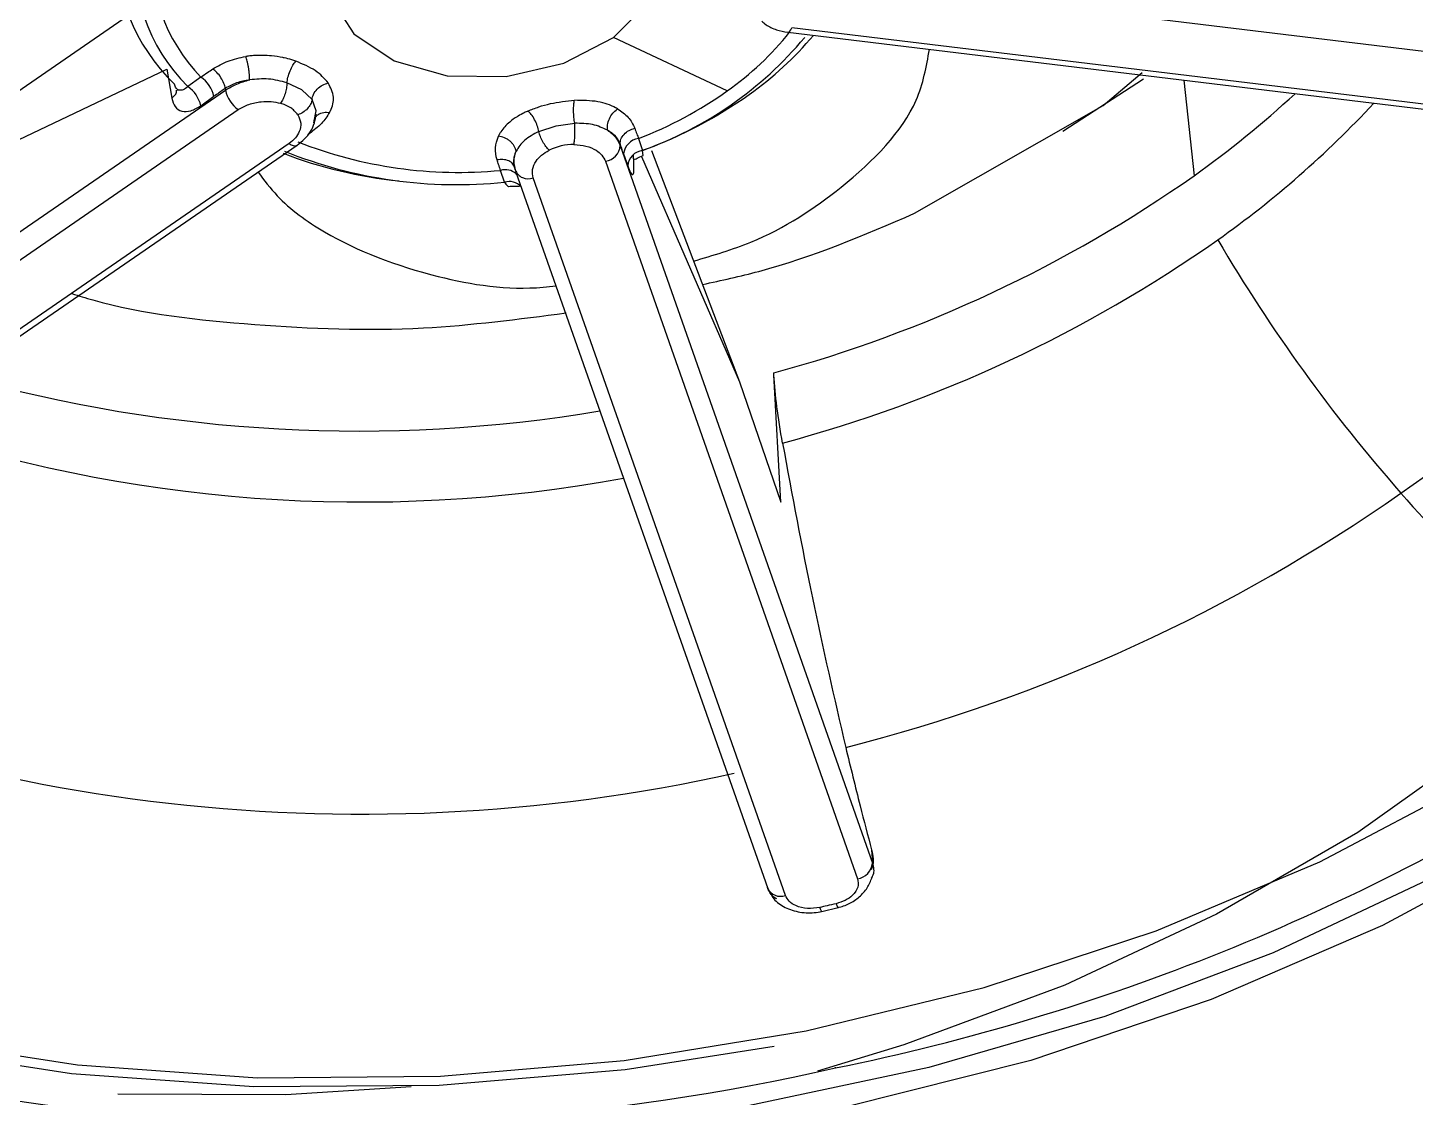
# Model space of a CAD drawing. Extents: x 400 to 501, y 484 to 634.
# Drawn here: x 471.054 to 472.023, y 580.699 to 581.445 of the extents above; entities that cross this region are included whole.
import ezdxf

# ---------------------------------------------------------------- set-up
doc = ezdxf.new("R2010")
doc.units = 0
doc.header["$MEASUREMENT"] = 0
doc.layers.add('DIM', color=3, linetype='Continuous')
doc.layers.add('GEOMETRY', color=3, linetype='Continuous', lineweight=25)

# ---------------------------------------------------------------- blocks, each defined once
blk = doc.blocks.new('2026 GRANDEE')
at = {"layer": 'GEOMETRY'}
for p, q in [((21.17766, -15.35963), (21.92146, -15.44963)), ((21.11758, -15.43897), (21.03822, -15.40169)), ((21.15978, -15.39809), (21.90394, -15.48813)), ((21.91112, -15.4855), (21.16262, -15.39493)), ((20.72621, -15.42378), (20.72967, -15.44416)), ((20.75011, -15.42934), (20.74095, -15.43593)), ((21.35188, -15.46718), (21.40817, -15.43049)), ((21.3801, -15.44913), (21.4073, -15.42614)), ((20.7671, -15.43728), (20.76731, -15.43848)), ((20.82054, -15.43836), (20.81013, -15.43335)), ((20.82054, -15.43836), (20.82767, -15.44508)), ((21.43623, -15.43154), (21.44346, -15.49819)), ((20.75005, -15.44937), (20.75921, -15.44279)), ((20.83061, -15.45297), (20.82766, -15.44509)), ((21.24831, -15.52443), (21.3801, -15.44912)), ((20.82889, -15.46126), (20.83061, -15.45297)), ((20.82585, -15.46882), (20.82481, -15.46955)), ((20.98592, -15.46735), (20.998, -15.4633)), ((20.998, -15.4633), (21.01104, -15.46157)), ((21.04278, -15.47603), (21.04285, -15.47721)), ((21.04285, -15.47721), (21.21887, -15.97791)), ((21.05558, -15.47228), (21.05842, -15.48054)), ((20.96765, -15.48977), (20.96845, -15.48889)), ((21.03254, -15.48812), (21.20856, -15.98881)), ((21.04521, -15.48299), (21.04804, -15.49125)), ((21.05235, -15.48951), (21.05201, -15.48394)), ((21.05773, -15.48468), (21.12605, -15.642)), ((21.06475, -15.48058), (21.12605, -15.642)), ((20.96211, -15.50272), (20.95924, -15.49446)), ((20.9693, -15.49295), (20.96953, -15.49409)), ((20.96976, -15.49492), (21.14578, -15.99562)), ((21.15811, -16.00043), (20.9821, -15.49973)), ((21.12605, -15.642), (21.15487, -15.72604)), ((21.15006, -15.63724), (21.14998, -15.6358)), ((21.15487, -15.72604), (21.15006, -15.63724)), ((21.21832, -15.96871), (21.21887, -15.97791)), ((21.21869, -15.98827), (21.21863, -15.98738)), ((21.18358, -16.01161), (21.19509, -16.00896)), ((21.19312, -16.12084), (21.19306, -16.12038))]:
    blk.add_line(p, q, dxfattribs=at)
at = {"layer": 'GEOMETRY', "color": 4}
for p, q in [((20.46337, -15.54883), (20.69952, -15.38609)), ((20.46337, -15.54883), (20.72621, -15.42378)), ((20.19286, -15.83371), (20.76731, -15.43848)), ((20.20174, -15.84731), (20.77619, -15.45209)), ((20.81159, -15.47577), (20.23715, -15.871)), ((20.24294, -15.87204), (20.81739, -15.47681))]:
    blk.add_line(p, q, dxfattribs=at)
at = {"layer": 'GEOMETRY', "color": 4, "flags": 128}
blk.add_lwpolyline([(22.12201, -15.10006), (22.14103, -15.18681), (22.14617, -15.27542), (22.13735, -15.36486), (22.1147, -15.45408), (22.07846, -15.54204), (22.02907, -15.62769), (21.96711, -15.71004), (21.8933, -15.78813), (21.8085, -15.86103), (21.71372, -15.92789), (21.61006, -15.98794), (21.49874, -16.04045), (21.38106, -16.08483), (21.2584, -16.12054), (21.13221, -16.14717)], dxfattribs=at)
at = {"layer": 'GEOMETRY', "flags": 128}
for points in [[(22.1365, -15.10111), (22.15618, -15.19207), (22.16078, -15.28502), (22.15024, -15.37879), (22.12469, -15.47219), (22.08447, -15.56406), (22.03006, -15.65324), (21.96216, -15.7386), (21.88162, -15.81908), (21.78946, -15.89365), (21.68682, -15.9614), (21.57501, -16.02145), (21.45543, -16.07306), (21.32958, -16.11557), (21.19905, -16.14846)], [(21.92143, -15.16901), (21.94411, -15.25058), (21.95318, -15.33432), (21.94852, -15.41918), (21.9302, -15.5041), (21.89845, -15.588), (21.85365, -15.66983), (21.79639, -15.74857), (21.72737, -15.82322), (21.64747, -15.89284), (21.55769, -15.95656), (21.45916, -16.01357), (21.35312, -16.06317), (21.2409, -16.10472), (21.1805, -16.12299)], [(21.03822, -15.40169), (21.06308, -15.37707), (21.07511, -15.34884), (21.07286, -15.3204), (21.05659, -15.29519), (21.02828, -15.27625), (20.99133, -15.26587), (20.9502, -15.26528), (20.90985, -15.27457), (20.87516, -15.29262)], [(20.87516, -15.29262), (20.8503, -15.31724), (20.83826, -15.34548), (20.84052, -15.37391), (20.85678, -15.39912), (20.8851, -15.41806), (20.92205, -15.42845), (20.96318, -15.42903), (21.00352, -15.41974), (21.03822, -15.40169)], [(21.15978, -15.39809), (21.15988, -15.3981), (21.16055, -15.3979), (21.16125, -15.39729), (21.16195, -15.39629), (21.16262, -15.39493)], [(20.81159, -15.47577), (20.81309, -15.47663), (20.8145, -15.47714), (20.81578, -15.4773), (20.81687, -15.47709), (20.81739, -15.47681)], [(20.97067, -15.4975), (20.97029, -15.49702), (20.97012, -15.49684)], [(20.12027, -15.93214), (20.21303, -15.98691), (20.31511, -16.03348), (20.42524, -16.07125), (20.54204, -16.09976), (20.66403, -16.11863), (20.78967, -16.12764), (20.9174, -16.12668), (21.04559, -16.11574), (21.17265, -16.09498), (21.29697, -16.06465), (21.41699, -16.02513), (21.5312, -15.97692), (21.63816, -15.92063), (21.73654, -15.85697)], [(20.10913, -15.93589), (20.20307, -15.99136), (20.30645, -16.03852), (20.41799, -16.07678), (20.53627, -16.10565), (20.65981, -16.12476), (20.78706, -16.13389), (20.91641, -16.13291), (21.04624, -16.12183), (21.15041, -16.1056)], [(20.69209, -16.13896), (20.80938, -16.13935), (20.89689, -16.1337)]]:
    blk.add_lwpolyline(points, dxfattribs=at)
at = {"layer": 'GEOMETRY'}
for centre, radius, start, end in [((20.82342, -15.33818), 0.13285, 177.05241, 226.28444), ((20.8295, -15.34632), 0.12598, 172.74783, 225.33992), ((20.83538, -15.34551), 0.11958, 173.57177, 224.51598), ((20.96996, -15.23268), 0.26317, 289.64004, 320.02471), ((20.99453, -15.2644), 0.21358, 305.17809, 321.24047), ((20.99685, -15.24845), 0.23613, 305.18435, 319.99269), ((20.73698, -15.44804), 0.02284, 13.27597, 54.90484), ((20.72781, -15.45462), 0.02284, 13.27597, 54.90484), ((20.78897, -15.43405), 0.02211, 191.56763, 234.67328), ((20.95229, -15.20559), 0.28599, 291.17278, 305.30837), ((20.94961, -15.18226), 0.31745, 290.1777, 305.26799), ((21.02078, -14.90594), 0.72762, 305.51466, 312.6688), ((21.04569, -14.95971), 0.71544, 305.38785, 317.00445), ((20.93009, -15.18847), 0.30738, 248.55824, 275.44182), ((21.01, -15.51372), 0.0373, 89.19134, 116.64415), ((21.03088, -15.47623), 0.01201, 277.94712, 355.30097), ((21.05716, -15.48419), 0.01202, 97.5675, 174.23994), ((21.15118, -15.08581), 0.76975, 304.56575, 329.43459), ((20.92026, -15.18883), 0.31459, 248.99258, 264.16688), ((20.92895, -15.1815), 0.32293, 248.10648, 275.89358), ((21.06, -15.49246), 0.01202, 97.56737, 174.24011), ((20.96256, -15.50537), 0.01141, 48.44629, 106.92392), ((20.97863, -15.49065), 0.00973, 200.75582, 290.88585), ((20.90337, -14.72807), 0.94063, 285.19916, 305.04259), ((20.96542, -15.51323), 0.01102, 42.03182, 107.49838), ((20.90689, -14.754), 0.96355, 284.99184, 305.03255), ((22.4544, -14.95791), 1.15374, 210.47076, 221.31958), ((20.85992, -14.65521), 1.02117, 254.26307, 279.50879), ((20.91039, -14.75189), 1.18137, 284.20383, 304.99405), ((22.28309, -15.11611), 0.92065, 220.96462, 233.58254), ((20.86241, -14.75028), 1.19346, 243.22305, 282.57751), ((20.88509, -14.60313), 1.54866, 281.47262, 302.37574), ((21.2069, -15.97692), 0.01201, 277.94712, 355.30086), ((21.15466, -15.99107), 0.00998, 207.11365, 290.24072), ((20.84589, -14.59719), 1.56271, 247.61113, 282.83781)]:
    blk.add_arc(centre, radius, start, end, dxfattribs=at)
at = {"layer": 'GEOMETRY', "color": 4}
blk.add_arc((20.86262, -14.71172), 1.01417, 251.12935, 280.36809, dxfattribs=at)
at = {"layer": 'GEOMETRY', "ltscale": 16}
for points, knots in [([(17.19603, -17.37105), (17.1492, -17.34112), (17.05542, -17.2812), (16.92705, -17.18856), (16.81251, -17.0901), (16.71636, -16.98414), (16.64134, -16.8706), (16.58849, -16.75076), (16.55664, -16.62659), (16.54209, -16.48596), (16.54902, -16.33004), (16.57975, -16.16066), (16.63812, -15.96492), (16.73185, -15.74508), (16.88039, -15.47787), (17.07654, -15.19415), (17.32547, -14.89692), (17.60738, -14.61061), (17.91926, -14.33423), (18.25552, -14.0669), (18.66932, -13.76417), (19.16522, -13.42892), (19.74567, -13.06618), (20.34438, -12.71972), (20.95799, -12.38601), (21.5843, -12.06352), (22.2218, -11.75106), (22.86772, -11.44729), (23.3048, -11.25173), (23.52307, -11.15407)], [0, 0, 0, 0, 0.015124, 0.030282, 0.045508, 0.060821, 0.076186, 0.091589, 0.107048, 0.122539, 0.143196, 0.163867, 0.18457, 0.215706, 0.246892, 0.288529, 0.330189, 0.37188, 0.413634, 0.455445, 0.497285, 0.56014, 0.623043, 0.685975, 0.74879, 0.811636, 0.874521, 0.937336, 1, 1, 1, 1]), ([(23.24398, -11.79581), (23.03832, -11.88011), (22.62676, -12.04881), (22.03246, -12.33039), (21.46295, -12.63768), (20.92193, -12.96988), (20.40321, -13.31899), (19.9453, -13.65073), (19.54756, -13.96315), (19.20832, -14.25412), (18.89397, -14.55698), (18.64451, -14.83862), (18.4558, -15.09446), (18.31908, -15.31974), (18.23251, -15.51279), (18.19012, -15.6695), (18.17658, -15.78733), (18.1867, -15.89385), (18.21799, -15.98649), (18.26443, -16.0643), (18.32682, -16.13544), (18.37968, -16.17631), (18.40605, -16.19671)], [0, 0, 0, 0, 0.083695, 0.167491, 0.251186, 0.335009, 0.418849, 0.502597, 0.565308, 0.627921, 0.690404, 0.752843, 0.794402, 0.835856, 0.877165, 0.897814, 0.918431, 0.938954, 0.954309, 0.969614, 0.984839, 1, 1, 1, 1]), ([(24.17313, -13.81116), (24.16894, -13.92131), (24.16056, -14.14163), (24.12114, -14.47308), (24.05701, -14.8045), (23.97072, -15.09803), (23.86696, -15.35222), (23.75324, -15.56646), (23.61954, -15.75623), (23.46867, -15.91841), (23.30808, -16.05246), (23.12353, -16.17081), (22.89657, -16.28246), (22.62723, -16.38018), (22.32073, -16.4605), (21.95596, -16.53037), (21.53382, -16.58353), (21.05755, -16.61689), (20.58213, -16.62732), (20.11123, -16.60995), (19.64874, -16.56265), (19.35184, -16.50641), (19.20347, -16.47831)], [0, 0, 0, 0, 0.0625252, 0.1250662, 0.1875826, 0.250195, 0.2919799, 0.3338211, 0.3756794, 0.4070421, 0.4383328, 0.4696147, 0.5009246, 0.5426526, 0.58425, 0.6258279, 0.6881761, 0.7505611, 0.8130047, 0.8754033, 0.9377323, 1, 1, 1, 1]), ([(18.03428, -17.79484), (18.22951, -17.83036), (18.6202, -17.90144), (19.21615, -17.96449), (19.81851, -17.99626), (20.35927, -17.99519), (20.83535, -17.97496), (21.24508, -17.945), (21.65626, -17.90304), (22.0685, -17.84898), (22.48125, -17.78092), (22.85803, -17.70081), (23.19519, -17.60693), (23.49047, -17.50268), (23.77331, -17.37756), (24.04005, -17.23345), (24.2881, -17.07402), (24.51522, -16.90259), (24.71937, -16.72122), (24.91921, -16.51048), (25.10494, -16.26911), (25.2689, -15.99796), (25.40039, -15.7217), (25.50416, -15.44175), (25.5857, -15.15891), (25.62197, -14.96771), (25.64009, -14.87214)], [0, 0, 0, 0, 0.062267, 0.124605, 0.187008, 0.24945, 0.291048, 0.332625, 0.374198, 0.415776, 0.457378, 0.499121, 0.530444, 0.561737, 0.593031, 0.62439, 0.655783, 0.68718, 0.718531, 0.749858, 0.791595, 0.833291, 0.874955, 0.916638, 0.95833, 1, 1, 1, 1])]:
    blk.add_open_spline(points, degree=3, knots=knots, dxfattribs=at)
at = {"layer": 'GEOMETRY'}
for points, knots in [([(21.14161, -15.39033), (21.14258, -15.39118), (21.14548, -15.3937), (21.15176, -15.39658), (21.15715, -15.39759), (21.15982, -15.39809)], [0, 0, 0, 0, 0.203819, 0.605375, 1, 1, 1, 1]), ([(21.09408, -15.5578), (21.1077, -15.55376), (21.14683, -15.54214), (21.20343, -15.50442), (21.25036, -15.45684), (21.25656, -15.42204), (21.2587, -15.41006)], [0, 0, 0, 0, 0.157386, 0.451885, 0.811223, 1, 1, 1, 1]), ([(20.75836, -15.42367), (20.76183, -15.42167), (20.76876, -15.41766), (20.77723, -15.41589), (20.78146, -15.41501)], [0, 0, 0, 0, 0.500266, 1, 1, 1, 1]), ([(20.8163, -15.41825), (20.81536, -15.41794), (20.81271, -15.41706), (20.80966, -15.41627), (20.805, -15.41527), (20.79794, -15.41418), (20.78978, -15.41405), (20.78406, -15.41463), (20.78228, -15.41488), (20.78168, -15.41498), (20.78146, -15.41501)], [0, 0, 0, 0, 0.0868346, 0.2454053, 0.2711256, 0.4933178, 0.8463077, 0.9486484, 0.9807492, 1, 1, 1, 1]), ([(20.78414, -15.4313), (20.78411, -15.43006), (20.78407, -15.42816), (20.78374, -15.42516), (20.78339, -15.42278), (20.78296, -15.42046), (20.78233, -15.41765), (20.78181, -15.41605), (20.78146, -15.41501)], [0, 0, 0, 0, 0.2396939, 0.3685128, 0.4999999, 0.6314869, 0.7603059, 1, 1, 1, 1]), ([(20.81012, -15.43335), (20.81031, -15.43208), (20.81071, -15.42944), (20.81223, -15.42497), (20.81421, -15.42088), (20.81562, -15.4191), (20.8163, -15.41825)], [0, 0, 0, 0, 0.240558, 0.5000615, 0.7595308, 1, 1, 1, 1]), ([(20.83897, -15.43342), (20.83632, -15.4304), (20.83101, -15.42435), (20.8212, -15.42028), (20.8163, -15.41825)], [0, 0, 0, 0, 0.4994343, 1, 1, 1, 1]), ([(20.75011, -15.42934), (20.75165, -15.42827), (20.75439, -15.42634), (20.75715, -15.42449), (20.75836, -15.42367)], [0, 0, 0, 0, 0.56002, 1, 1, 1, 1]), ([(20.7671, -15.43728), (20.76685, -15.43613), (20.76632, -15.43372), (20.76419, -15.42971), (20.76139, -15.42605), (20.75934, -15.42444), (20.75836, -15.42367)], [0, 0, 0, 0, 0.2408679, 0.5, 0.7591321, 1, 1, 1, 1]), ([(20.81012, -15.43335), (20.80591, -15.43221), (20.79754, -15.42993), (20.7886, -15.43087), (20.78416, -15.43133)], [0, 0, 0, 0, 0.502636, 1, 1, 1, 1]), ([(20.72967, -15.44416), (20.73051, -15.44341), (20.73221, -15.44189), (20.73323, -15.43985), (20.73315, -15.43879), (20.73313, -15.4386)], [0, 0, 0, 0, 0.450077, 0.903088, 1, 1, 1, 1]), ([(20.74095, -15.43593), (20.7399, -15.43682), (20.73835, -15.43813), (20.73628, -15.43864), (20.7349, -15.43857), (20.73371, -15.43804), (20.73275, -15.43711), (20.73201, -15.43584), (20.73174, -15.43474), (20.73161, -15.4342)], [0, 0, 0, 0, 0.270234, 0.399657, 0.525307, 0.647625, 0.767124, 0.884374, 1, 1, 1, 1]), ([(20.734, -15.43807), (20.73401, -15.43841), (20.73403, -15.43877), (20.73387, -15.43861), (20.73386, -15.4386)], [0, 0, 0, 0, 0.944694, 1, 1, 1, 1]), ([(20.7671, -15.43728), (20.76562, -15.43829), (20.76299, -15.44009), (20.76037, -15.44197), (20.75921, -15.44279)], [0, 0, 0, 0, 0.559996, 1, 1, 1, 1]), ([(20.78414, -15.4313), (20.781, -15.43185), (20.77474, -15.43295), (20.76964, -15.43584), (20.7671, -15.43728)], [0, 0, 0, 0, 0.502456, 1, 1, 1, 1]), ([(20.76731, -15.43848), (20.76983, -15.43694), (20.77486, -15.43385), (20.78105, -15.43215), (20.78414, -15.4313)], [0, 0, 0, 0, 0.499837, 1, 1, 1, 1]), ([(20.81013, -15.43335), (20.81005, -15.43456), (20.8099, -15.43697), (20.8089, -15.44099), (20.80747, -15.44479), (20.80627, -15.44669), (20.80567, -15.44765)], [0, 0, 0, 0, 0.25, 0.5, 0.75, 1, 1, 1, 1]), ([(20.82767, -15.44508), (20.82792, -15.44385), (20.82844, -15.44129), (20.83113, -15.43761), (20.83484, -15.43469), (20.83763, -15.43383), (20.83897, -15.43342)], [0, 0, 0, 0, 0.240495, 0.499938, 0.759416, 1, 1, 1, 1]), ([(20.83987, -15.45408), (20.84008, -15.45369), (20.84194, -15.45014), (20.84373, -15.44298), (20.84061, -15.4367), (20.83897, -15.43342)], [0, 0, 0, 0, 0.056946, 0.50718, 1, 1, 1, 1]), ([(20.72967, -15.44416), (20.73031, -15.4463), (20.7316, -15.45057), (20.7366, -15.45355), (20.74305, -15.4535), (20.7477, -15.45076), (20.75005, -15.44937)], [0, 0, 0, 0, 0.2484262, 0.4961656, 0.7459269, 1, 1, 1, 1]), ([(20.77619, -15.45209), (20.77856, -15.45074), (20.7833, -15.44805), (20.79152, -15.44634), (20.7992, -15.44618), (20.80351, -15.44716), (20.80567, -15.44765)], [0, 0, 0, 0, 0.279392, 0.559573, 0.778985, 1, 1, 1, 1]), ([(20.81285, -15.45088), (20.81165, -15.45016), (20.80948, -15.44886), (20.80685, -15.44802), (20.80567, -15.44765)], [0, 0, 0, 0, 0.5547628, 1, 1, 1, 1]), ([(20.82767, -15.44508), (20.82741, -15.44617), (20.82688, -15.44833), (20.82456, -15.45147), (20.82144, -15.45414), (20.81897, -15.45519), (20.81773, -15.45571)], [0, 0, 0, 0, 0.25, 0.5, 0.75, 1, 1, 1, 1]), ([(20.97841, -15.45306), (20.98089, -15.45205), (20.98582, -15.45004), (20.99674, -15.44699), (21.00522, -15.44614), (21.01087, -15.44558)], [0, 0, 0, 0, 0.252181, 0.501741, 1, 1, 1, 1]), ([(21.01104, -15.46157), (21.01084, -15.46025), (21.01042, -15.45749), (21.0102, -15.45278), (21.01033, -15.44844), (21.0107, -15.44651), (21.01087, -15.44558)], [0, 0, 0, 0, 0.240495, 0.499939, 0.759416, 1, 1, 1, 1]), ([(21.04098, -15.45149), (21.04054, -15.45123), (21.03659, -15.44898), (21.02723, -15.44576), (21.01649, -15.44564), (21.01087, -15.44558)], [0, 0, 0, 0, 0.0574324, 0.5071644, 1, 1, 1, 1]), ([(20.81773, -15.45571), (20.81862, -15.45758), (20.82041, -15.46131), (20.8193, -15.46701), (20.81632, -15.47197), (20.81317, -15.4745), (20.81159, -15.47577)], [0, 0, 0, 0, 0.279775, 0.557669, 0.777003, 1, 1, 1, 1]), ([(20.81773, -15.45571), (20.81699, -15.45471), (20.81568, -15.45294), (20.81371, -15.45151), (20.81285, -15.45088)], [0, 0, 0, 0, 0.564334, 1, 1, 1, 1]), ([(20.81718, -15.47694), (20.81902, -15.47554), (20.82273, -15.47273), (20.82681, -15.46733), (20.82966, -15.4614), (20.83024, -15.45728), (20.83053, -15.45522)], [0, 0, 0, 0, 0.245914, 0.495132, 0.746981, 1, 1, 1, 1]), ([(20.83987, -15.45408), (20.83821, -15.45668), (20.83488, -15.46189), (20.82886, -15.46651), (20.82585, -15.46882)], [0, 0, 0, 0, 0.499734, 1, 1, 1, 1]), ([(20.82895, -15.46127), (20.82908, -15.46014), (20.82928, -15.4584), (20.83062, -15.45652), (20.83203, -15.45531), (20.83377, -15.45445), (20.83633, -15.45377), (20.83848, -15.45396), (20.83987, -15.45408)], [0, 0, 0, 0, 0.239694, 0.3685129, 0.4999999, 0.631487, 0.7603059, 1, 1, 1, 1]), ([(20.97841, -15.45306), (20.97756, -15.45345), (20.97516, -15.45455), (20.97269, -15.4559), (20.96921, -15.45802), (20.96452, -15.46139), (20.96053, -15.46573), (20.95854, -15.46908), (20.95799, -15.47015), (20.95782, -15.47052), (20.95776, -15.47065)], [0, 0, 0, 0, 0.0868743, 0.2454144, 0.2715165, 0.4933363, 0.8464113, 0.9487222, 0.9807914, 1, 1, 1, 1]), ([(20.98593, -15.46736), (20.98565, -15.46605), (20.98506, -15.46333), (20.98316, -15.459), (20.9808, -15.45523), (20.97919, -15.45376), (20.97841, -15.45306)], [0, 0, 0, 0, 0.240564, 0.500068, 0.759534, 1, 1, 1, 1]), ([(21.03395, -15.46641), (21.03388, -15.46519), (21.03372, -15.46267), (21.03509, -15.45837), (21.0375, -15.45437), (21.03964, -15.45257), (21.04067, -15.4517)], [0, 0, 0, 0, 0.2394331, 0.4981191, 0.7578512, 1, 1, 1, 1]), ([(21.04067, -15.4517), (21.04073, -15.45166), (21.04083, -15.45159), (21.04094, -15.45152), (21.04098, -15.45149)], [0, 0, 0, 0, 0.561783, 1, 1, 1, 1]), ([(21.04098, -15.45149), (21.04367, -15.45334), (21.04905, -15.45705), (21.05167, -15.4624), (21.05298, -15.46508)], [0, 0, 0, 0, 0.499734, 1, 1, 1, 1]), ([(20.98593, -15.46736), (20.98236, -15.46925), (20.97525, -15.47302), (20.97185, -15.47842), (20.97017, -15.48111)], [0, 0, 0, 0, 0.502635, 1, 1, 1, 1]), ([(21.01052, -15.47643), (21.01068, -15.47541), (21.011, -15.47339), (21.01124, -15.46942), (21.01128, -15.46526), (21.01112, -15.4628), (21.01104, -15.46157)], [0, 0, 0, 0, 0.25, 0.5, 0.75, 1, 1, 1, 1]), ([(21.03391, -15.46643), (21.03064, -15.46488), (21.02407, -15.46178), (21.0154, -15.46164), (21.01104, -15.46158)], [0, 0, 0, 0, 0.497946, 1, 1, 1, 1]), ([(21.03395, -15.46641), (21.03598, -15.46798), (21.04002, -15.47111), (21.04191, -15.47518), (21.04285, -15.47721)], [0, 0, 0, 0, 0.500163, 1, 1, 1, 1]), ([(21.04278, -15.47603), (21.04184, -15.4741), (21.03995, -15.47022), (21.03596, -15.46768), (21.03395, -15.46641)], [0, 0, 0, 0, 0.497544, 1, 1, 1, 1]), ([(21.04278, -15.47603), (21.04285, -15.47492), (21.04301, -15.47261), (21.04528, -15.46921), (21.04876, -15.46644), (21.05161, -15.46552), (21.05298, -15.46508)], [0, 0, 0, 0, 0.240868, 0.5, 0.759132, 1, 1, 1, 1]), ([(21.05298, -15.46508), (21.05346, -15.4664), (21.05433, -15.46877), (21.0552, -15.4712), (21.05558, -15.47228)], [0, 0, 0, 0, 0.559971, 1, 1, 1, 1]), ([(20.9568, -15.48722), (20.95615, -15.4844), (20.95484, -15.47875), (20.95678, -15.47335), (20.95776, -15.47065)], [0, 0, 0, 0, 0.500266, 1, 1, 1, 1]), ([(20.97012, -15.48111), (20.9698, -15.47992), (20.96932, -15.47808), (20.96765, -15.47578), (20.96602, -15.47414), (20.96408, -15.47276), (20.96135, -15.47134), (20.95917, -15.47092), (20.95776, -15.47065)], [0, 0, 0, 0, 0.239694, 0.368513, 0.5, 0.631487, 0.760306, 1, 1, 1, 1]), ([(21.01052, -15.47643), (21.01341, -15.47664), (21.01917, -15.47708), (21.02579, -15.48002), (21.0304, -15.48378), (21.03182, -15.48666), (21.03254, -15.48812)], [0, 0, 0, 0, 0.279335, 0.557392, 0.776893, 1, 1, 1, 1]), ([(21.04521, -15.48299), (21.04475, -15.48167), (21.04394, -15.47931), (21.04313, -15.47703), (21.04278, -15.47603)], [0, 0, 0, 0, 0.559996, 1, 1, 1, 1]), ([(20.9693, -15.49295), (20.96893, -15.49194), (20.96817, -15.48984), (20.96513, -15.48767), (20.96112, -15.48662), (20.95821, -15.48703), (20.9568, -15.48722)], [0, 0, 0, 0, 0.2408679, 0.5, 0.7591321, 1, 1, 1, 1]), ([(20.95924, -15.49446), (20.95878, -15.49309), (20.95796, -15.49065), (20.95715, -15.48827), (20.9568, -15.48722)], [0, 0, 0, 0, 0.56002, 1, 1, 1, 1]), ([(20.97012, -15.48111), (20.96935, -15.48302), (20.96783, -15.48683), (20.96881, -15.49091), (20.9693, -15.49295)], [0, 0, 0, 0, 0.502456, 1, 1, 1, 1]), ([(20.96953, -15.49409), (20.96902, -15.49196), (20.968, -15.4877), (20.96941, -15.4833), (20.97012, -15.48111)], [0, 0, 0, 0, 0.499837, 1, 1, 1, 1]), ([(20.9821, -15.49973), (20.98174, -15.49779), (20.98101, -15.49388), (20.98351, -15.48831), (20.98769, -15.48367), (20.99139, -15.48149), (20.99324, -15.4804)], [0, 0, 0, 0, 0.279495, 0.559752, 0.779301, 1, 1, 1, 1]), ([(21.05279, -15.48642), (21.05292, -15.4865), (21.05331, -15.48671), (21.05498, -15.48572), (21.05735, -15.48467), (21.05888, -15.48399)], [0, 0, 0, 0, 0.147555, 0.44952, 1, 1, 1, 1]), ([(21.05891, -15.48401), (21.05888, -15.484), (21.0588, -15.48397), (21.05861, -15.48313), (21.05849, -15.48159), (21.05842, -15.48054)], [0, 0, 0, 0, 0.226073, 0.4767, 1, 1, 1, 1]), ([(20.79, -15.49565), (20.79422, -15.5013), (20.80605, -15.5171), (20.84503, -15.54539), (20.90765, -15.56921), (20.9669, -15.57877), (20.99498, -15.57532), (20.9979, -15.57496)], [0, 0, 0, 0, 0.1102487, 0.308953, 0.6755106, 0.9662496, 1, 1, 1, 1]), ([(21.04804, -15.49125), (21.04874, -15.49307), (21.05012, -15.49667), (21.05166, -15.49782), (21.05254, -15.49566), (21.05241, -15.49156), (21.05235, -15.48951)], [0, 0, 0, 0, 0.255068, 0.505102, 0.752739, 1, 1, 1, 1]), ([(20.96211, -15.50272), (20.96276, -15.50363), (20.96373, -15.50497), (20.96452, -15.50566), (20.96476, -15.50565), (20.96486, -15.50565)], [0, 0, 0, 0, 0.544769, 0.805673, 1, 1, 1, 1]), ([(20.9648, -15.50565), (20.96652, -15.50555), (20.96926, -15.5054), (20.9719, -15.50561), (20.97252, -15.50532), (20.97282, -15.50518)], [0, 0, 0, 0, 0.469706, 0.7426, 1, 1, 1, 1]), ([(21.10027, -15.57412), (21.11347, -15.57126), (21.16547, -15.55999), (21.21291, -15.53962), (21.24831, -15.52442)], [0, 0, 0, 0, 0.253789, 1, 1, 1, 1]), ([(20.66005, -15.58049), (20.66485, -15.58197), (20.70442, -15.59418), (20.78741, -15.60337), (20.89899, -15.6078), (20.97182, -15.59825), (21.00508, -15.59389)], [0, 0, 0, 0, 0.046422, 0.382157, 0.717893, 1, 1, 1, 1]), ([(21.15614, -15.68475), (21.15469, -15.67602), (21.1518, -15.65853), (21.15064, -15.64435), (21.15006, -15.63724)], [0, 0, 0, 0, 0.499405, 1, 1, 1, 1]), ([(21.15614, -15.68475), (21.16288, -15.72106), (21.17635, -15.79361), (21.1923, -15.86265), (21.20027, -15.89714)], [0, 0, 0, 0, 0.500491, 1, 1, 1, 1]), ([(21.20027, -15.89714), (21.2036, -15.91086), (21.20955, -15.93535), (21.21564, -15.95852), (21.21832, -15.96871)], [0, 0, 0, 0, 0.560165, 1, 1, 1, 1]), ([(21.21832, -15.96871), (21.21919, -15.97272), (21.22022, -15.9775), (21.21829, -15.98182), (21.21798, -15.98251)], [0, 0, 0, 0, 0.840173, 1, 1, 1, 1]), ([(21.21887, -15.97791), (21.2196, -15.98072), (21.22053, -15.98426), (21.21851, -15.98769), (21.2181, -15.98838)], [0, 0, 0, 0, 0.796726, 1, 1, 1, 1]), ([(21.20856, -15.98881), (21.20884, -15.99077), (21.20941, -15.9947), (21.20571, -16.00014), (21.20013, -16.00415), (21.19572, -16.00552), (21.19351, -16.00621)], [0, 0, 0, 0, 0.278443, 0.557745, 0.778799, 1, 1, 1, 1]), ([(21.19474, -16.00904), (21.19744, -16.00821), (21.2029, -16.00655), (21.21005, -16.00156), (21.21578, -15.9953), (21.21767, -15.99047), (21.21862, -15.98803)], [0, 0, 0, 0, 0.243022, 0.490581, 0.743456, 1, 1, 1, 1]), ([(21.15209, -16.00286), (21.15161, -16.00261), (21.14804, -16.00069), (21.1467, -15.99753), (21.14555, -15.99479)], [0, 0, 0, 0, 0.134252, 1, 1, 1, 1]), ([(21.1471, -15.99772), (21.14777, -15.99913), (21.14908, -16.00189), (21.15358, -16.00654), (21.16122, -16.01084), (21.17062, -16.01266), (21.17832, -16.01259), (21.18205, -16.01189), (21.18392, -16.01153)], [0, 0, 0, 0, 0.133426, 0.262518, 0.512132, 0.755794, 0.877344, 1, 1, 1, 1]), ([(21.18222, -16.00881), (21.17928, -16.00921), (21.17337, -16.01002), (21.16571, -16.00808), (21.1604, -16.00471), (21.15888, -16.00186), (21.15811, -16.00043)], [0, 0, 0, 0, 0.278691, 0.558021, 0.778955, 1, 1, 1, 1]), ([(21.19351, -16.00621), (21.19141, -16.0067), (21.18765, -16.00758), (21.18388, -16.00843), (21.18222, -16.00881)], [0, 0, 0, 0, 0.560002, 1, 1, 1, 1]), ([(21.18365, -16.01158), (21.18347, -16.01148), (21.18314, -16.01129), (21.18252, -16.00962), (21.18222, -16.00881)], [0, 0, 0, 0, 0.512698, 1, 1, 1, 1]), ([(21.19351, -16.00621), (21.19382, -16.00702), (21.19447, -16.00869), (21.19483, -16.00887), (21.19502, -16.00897)], [0, 0, 0, 0, 0.4852951, 1, 1, 1, 1])]:
    blk.add_open_spline(points, degree=3, knots=knots, dxfattribs=at)
blk.add_open_spline([(20.99321, -15.48041), (20.99246, -15.4796), (20.99095, -15.478), (20.98879, -15.47458), (20.98696, -15.47086), (20.98627, -15.46852), (20.98592, -15.46735)], degree=3, dxfattribs=at)

msp = doc.modelspace()

# ---------------------------------------------------------------- block references
at = {"layer": 'DIM'}
msp.add_blockref('2026 GRANDEE', (450.42478, 596.84033), dxfattribs=at)

doc.saveas('drawing.dxf')
